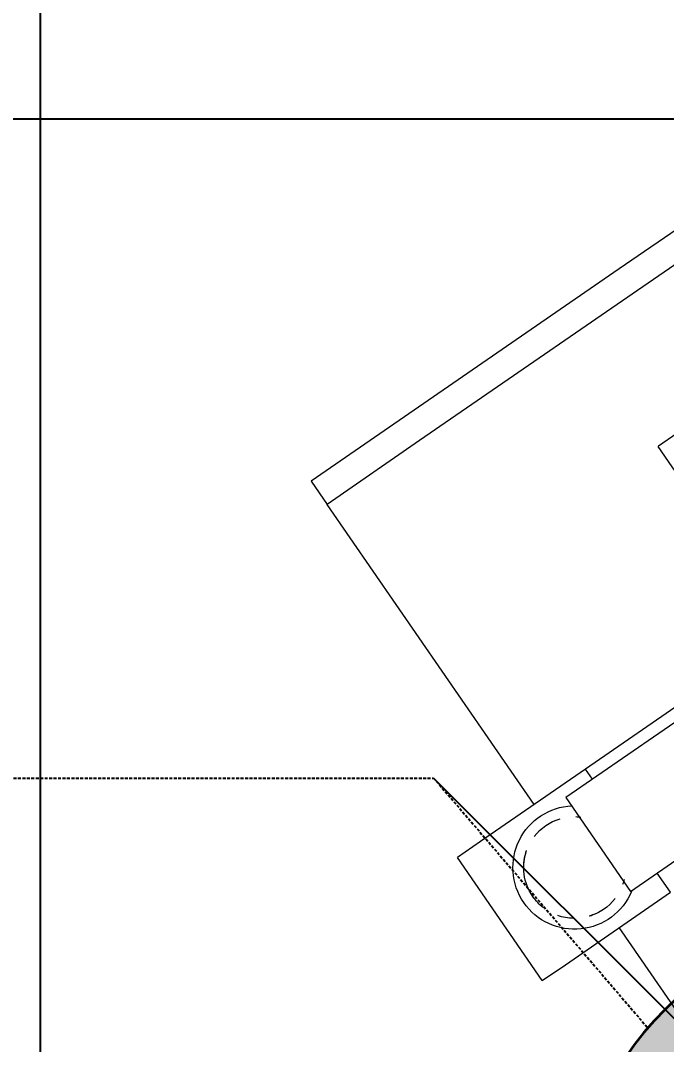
# Model space of a CAD drawing. Extents: x -178977 to 231842, y -29287 to 19916.
# Drawn here: x 27335 to 27681, y -12725 to -12177 of the extents above; entities that cross this region are included whole.
import ezdxf
from ezdxf import colors
from ezdxf.entities.mleader import LeaderData, LeaderLine
from ezdxf.enums import TextEntityAlignment as Align
from ezdxf.math import Vec2, Vec3

# ---------------------------------------------------------------- set-up
doc = ezdxf.new("R2010")
doc.units = 0
doc.header["$LTSCALE"] = 0.25
doc.linetypes.add('DASHDOT', pattern=[25.4, 12.7, -6.35, 0, -6.35])
doc.linetypes.add('HIDDEN', pattern=[9.524999999999999, 6.35, -3.175])
doc.layers.add('01-First Floor-FUR$0$FALSE CEILING', color=251, linetype='Continuous')
for name, color, linetype, lineweight in [('01-First Floor-FUR$0$LOADING', 253, 'Continuous', 5), ('E-LITE-CIRC', 6, 'Continuous', 25), ('E-LITE-CLNG-CNDT', 6, 'DASHDOT', 35), ('E-LITE-EXIT-NUMB', 6, 'Continuous', 25), ('E-POWR-FLOR-CNDT', 6, 'HIDDEN', 25), ('E-POWR-WALL @ 100', 4, 'Continuous', 35)]:
    doc.layers.add(name, color=color, linetype=linetype, lineweight=lineweight)
doc.styles.add('DC_SIMPLEX', font='SIMPLEX.shx', dxfattribs={"width": 0.7})

# ---------------------------------------------------------------- blocks, each defined once
blk = doc.blocks.new('01-First Floor-FUR$0$ME15657-P')
for p, q in [((0.03999999999996362, 0.8841195715444883), (-0.03999999999996362, 0.8841195715444883)), ((-0.03999999999996362, 0.8691195715446156), (-0.03999999999996362, 0.8841195715444883)), ((0.03999999999996362, 0.8841195715444883), (0.03999999999996362, 0.8691195715446156)), ((-0.03999999999996362, 0.8008874166985152), (-0.03999999999996362, 0.8691195715446156)), ((0.03999999999996362, 0.8691195715446156), (0.03999999999996362, 0.8008874166985152)), ((-0.25, 0.6341437185783434), (-0.25, 0.8341437185781615)), ((-0.25, 0.8341437185781615), (-0.2350000000001273, 0.8341437185781615)), ((-0.03999999999996362, 0.8341437185781615), (-0.2350000000001273, 0.8341437185781615)), ((-0.2350000000001273, 0.7741437185782161), (-0.2350000000001273, 0.8341437185781615)), ((0.2350000000001273, 0.8341437185781615), (0.03999999999996362, 0.8341437185781615)), ((-0.03351383024983079, 0.5962845839039801), (-0.03351383024983079, 0.8181922567864603)), ((-0.03351383024983079, 0.8181922567864603), (0.02750558556317628, 0.8181922567864603)), ((0.02750558556317628, 0.8181922567864603), (0.02750558556317628, 0.5962845839039801)), ((-0.03999999999996362, 0.57464265894032), (-0.03999999999996362, 0.8008874166985152)), ((-0.03351383024983079, 0.8008874166985152), (-0.03999999999996362, 0.8008874166985152)), ((0.03999999999996362, 0.8008874166985152), (0.02750558556317628, 0.8008874166985152)), ((-0.2350000000001273, 0.5052097357561252), (-0.2350000000001273, 0.7741437185782161)), ((-0.03999999999996362, 0.6709881670271898), (-0.1599999999998545, 0.6709881670271898)), ((-0.1599999999998545, 0.6707157599053062), (-0.1599999999998545, 0.6709881670271898)), ((-0.1599999999998545, 0.658695690508921), (-0.1599999999998545, 0.6707157599053062)), ((-0.25, 0.4558565480579091), (-0.25, 0.6341437185783434))]:
    blk.add_line(p, q)
for radius, start, end in [(0.03301296234130822, 90, 212.0543535815752), (0.03301296234130905, 327.3075573014079, 90), (0.02721488737423496, 90, 144.0000000048557), (0.02721488737423488, 72.00000000239405, 90), (0.02721488737423479, 125.9999999951443, 144.0000000048557), (0.02721488737423552, 35.99999999514432, 54.00000000485569), (0.02721488737423417, 162.000000002394, 197.999999997606), (0.02721488737423531, 0, 17.99999999760596), (0.02721488737423531, 342.000000002394, 17.99999999760596), (0.02721488737423417, 180, 197.999999997606), (0.02721488737423452, 215.9999999951443, 221.6096517805164), (0.02721488737423499, 318.3903482194836, 324.0000000048557), (0.0272148873742352, 318.3903482194836, 324.0000000048557)]:
    blk.add_arc((0, 0.8355262030145241), radius, start, end)
blk = doc.blocks.new('01-First Floor-FUR')
at = {"layer": '01-First Floor-FUR$0$FALSE CEILING', "linetype": 'Continuous'}
for p, q in [((27345.99999977331, -12829.99999999981), (27345.99999977331, -8829.999999999813)), ((25876.0107734426, -12229.99999999981), (29375.99999988321, -12229.99999999981))]:
    blk.add_line(p, q, dxfattribs=at)
at = {"layer": '01-First Floor-FUR$0$LOADING', "xscale": -1000, "yscale": 1000, "zscale": 1000, "rotation": 124.59438511369}
blk.add_blockref('01-First Floor-FUR$0$ME15657-P', (28319.47929090372, -12155.99399842921, -0.1044569282080606), dxfattribs=at)
blk = doc.blocks.new('*U173')
h = blk.add_hatch(color=253)
edge = h.paths.add_edge_path()
edge.add_line((3.031483992899528e-12, 1.750000000000001), (3.034540961308002e-12, -1.749999999999998))
edge.add_arc((3.032623899045092e-12, 9.992007221626409e-16), 1.75, 90, 270.00000000000006, ccw=False)
for p, q in [((-1.677050983121811, 0.4999999999999998), (-3.211308144663239, 0.499999999999999)), ((-1.67705098312181, -0.5000000000000002), (-3.211308144663239, -0.500000000000001))]:
    blk.add_line(p, q)
blk.add_lwpolyline([(3.031483992899528e-12, 1.750000000000001, 0.9999999999999999), (3.032998256812983e-12, -1.75)], format="xyb", close=True)
at = {"layer": 'Defpoints'}
for p, q in [((-2.474873734149885, 2.47487373415297), (3.032241124856227e-12, 4.440892098500626e-16)), ((-0.75817761404292, -2.474873734152971), (-0.7581776140429222, 2.474873734152971)), ((-2.474873734149883, -2.474873734152971), (3.032241124856227e-12, 4.440892098500626e-16))]:
    blk.add_line(p, q, dxfattribs=at)
at = {"layer": 'E-LITE-EXIT-NUMB', "style": 'DC_SIMPLEX', "width": 0.7, "flags": 8}
blk.add_attdef('TYPE', text='', height=2, rotation=359.9999977995651, dxfattribs=at).set_placement((-2.682007227268933, 5.238332855567586), align=Align.RIGHT)
blk.add_attdef('CIRCUIT', (2.682007227274998, 5.238332855567586), '', height=2, rotation=359.9999977995651, dxfattribs=at)
blk = doc.blocks.new('ARR0W')
at = {"color": 45}
blk.add_ellipse((0, 0), major_axis=(0.4, -7.347638122934264e-17), ratio=0.4, dxfattribs=at)
at = {"color": 45, "ltscale": 0.5}
blk.add_solid([(-1.399999999994179, 0.1666666666569654), (-0.3999999999941792, 0), (-1.399999999994179, -0.1666666666860692)], dxfattribs=at)

msp = doc.modelspace()

# ---------------------------------------------------------------- linework, layer by layer
at = {"layer": 'E-POWR-FLOR-CNDT', "elevation": -0.1044575172348517}
msp.add_lwpolyline([(26527.29475217684, -12715.31820828711), (26660.10033389713, -12582.5126265921), (27556.27919336951, -12582.51262654499), (27670.82476875733, -12716.19543793343)], dxfattribs=at)

# ---------------------------------------------------------------- block references
at = {"layer": 'E-LITE-CLNG-CNDT'}
msp.add_blockref('01-First Floor-FUR', (0, 0), dxfattribs=at)
at = {"layer": 'E-POWR-WALL @ 100', "xscale": 100, "yscale": 100, "zscale": 100, "rotation": 269.9999999999911}
msp.add_blockref('*U173', (27803.76656676125, -12829.99999998353, -0.1044575172348517), dxfattribs=at)

# ---------------------------------------------------------------- leaders
at = {"layer": 'E-LITE-CIRC'}
ml = msp.add_multileader_mtext('Standard', dxfattribs=at)
ml.set_content('{\\Fdc_el_romans|c0;\\W0.8;TO\\Fromans|c0; \\Fsimplex|c0;UPP-F1/S18}', color=256, style='DC_SIMPLEX')
ml.set_leader_properties()
ml.set_arrow_properties(name='ARR0W')
ml.build(insert=Vec2(0, 0))
ml.multileader.update_dxf_attribs({"dogleg_length": 200, "arrow_head_size": 140, "scale": 100})
ctx = ml.context
ctx.base_point, ctx.scale, ctx.char_height, ctx.arrow_head_size, ctx.landing_gap_size, ctx.plane_origin, ctx.plane_x_axis, ctx.plane_y_axis = Vec3(26116.25281634674, -11639.34360990803, -1.620638385539667e-05), 100, 200, 140, 140, Vec3(43369.10861829491, -18743.11280936019, -1.620638385539663e-05), Vec3(0.9999999999998671, 5.157058348692625e-07, 2.106545432364483e-33), Vec3(-5.157058348692625e-07, 0.9999999999998671, -4.038416439073071e-23)
notes = []
notes.append((ctx, [(0, (1, 1, 0), (26007.46240139153, -11639.34366601188, -1.620638385539667e-05), (0.9999999999998671, 5.157058348692625e-07, 2.106545432364483e-33), 108.7904149552201, [(0, [(25888.66144002171, -12577.54076403059, -1.620638385539666e-05)], 0, [])])]))
ctx.mtext.insert, ctx.mtext.text_direction, ctx.mtext.rotation, ctx.mtext.flow_direction = Vec3(26256.25274758594, -11506.0102043759, -1.620638385539668e-05), Vec3(0.9999999999998671, 5.157058343419065e-07, 2.106562423161298e-33), 5.157058343419293e-07, 5
for ctx, leaders in notes:
    for number, flags, end, landing, length, lines in leaders:
        leader = LeaderData()
        leader.index, (leader.has_last_leader_line, leader.has_dogleg_vector, leader.attachment_direction) = number, flags
        leader.last_leader_point, leader.dogleg_vector, leader.dogleg_length = Vec3(end), Vec3(landing), length
        for number, points, colour, breaks in lines:
            line = LeaderLine()
            line.index, line.vertices, line.color, line.breaks = number, Vec3.list(points), colors.encode_raw_color(colour), breaks
            leader.lines.append(line)
        ctx.leaders.append(leader)

doc.saveas('drawing.dxf')
